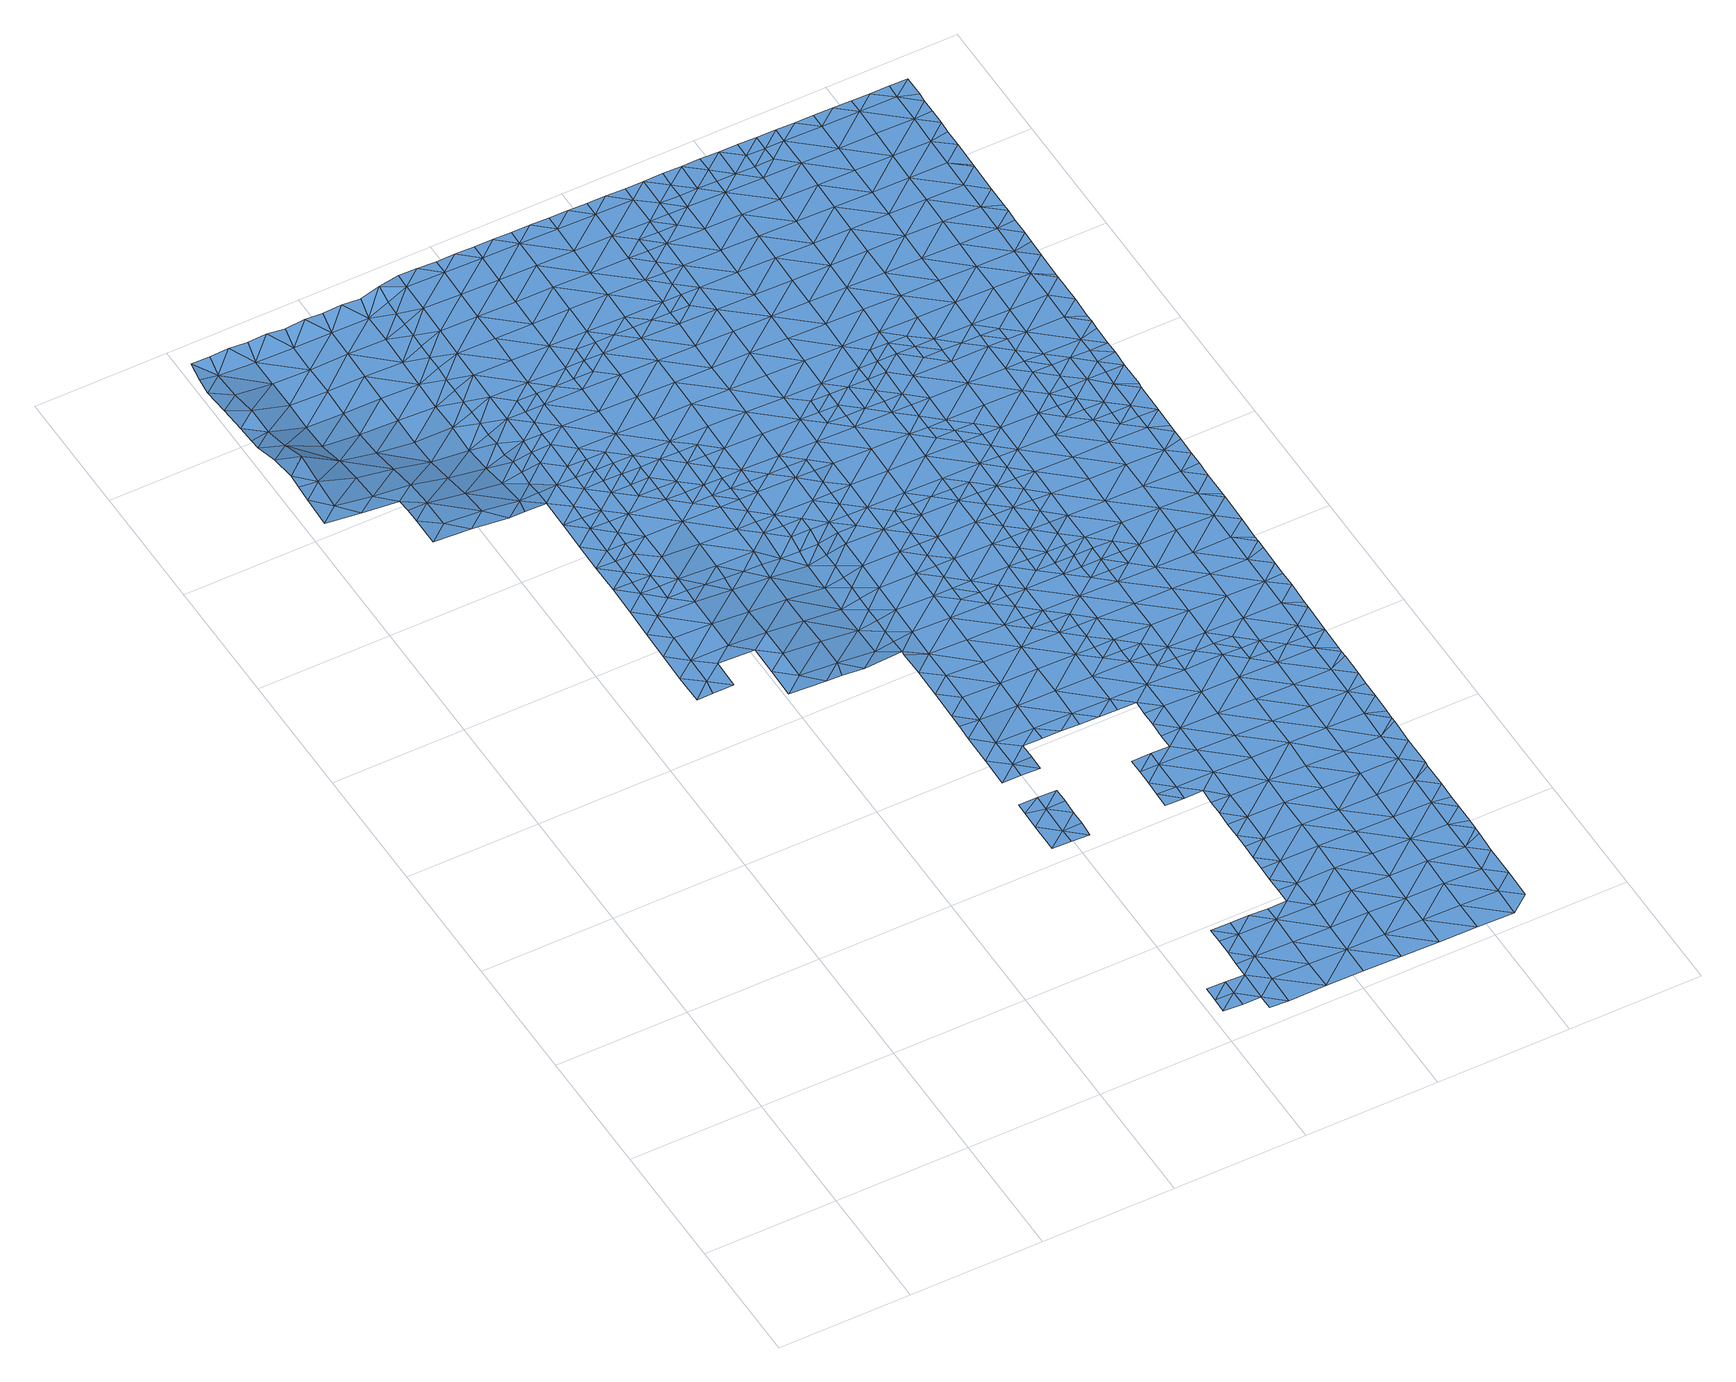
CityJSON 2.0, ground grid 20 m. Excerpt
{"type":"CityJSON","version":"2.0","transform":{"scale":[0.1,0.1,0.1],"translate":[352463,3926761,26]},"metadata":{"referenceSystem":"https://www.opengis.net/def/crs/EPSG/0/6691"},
"CityObjects":{
"waterbody1":{"type":"WaterBody","attributes":{"name":"8","class":"1140","function":"1","WaterBodyRiverFloodingRiskAttribute.description":"4","WaterBodyRiverFloodingRiskAttribute.rankOrg":"1","WaterBodyRiverFloodingRiskAttribute.adminType":"2","WaterBodyRiverFloodingRiskAttribute.scale":"L1"},"geometry":[{"type":"MultiSurface","lod":"1","boundaries":[[[0,1,2]],[[1,3,2]],[[3,1,4]],[[5,4,1]],[[6,7,3]],[[7,8,3]],[[9,3,8]],[[9,8,10]],[[10,8,11]],[[12,10,11]],[[9,10,13]],[[6,3,4]],[[2,3,9]],[[14,2,9]],[[2,14,0]],[[5,1,15]],[[16,17,18]],[[19,20,21]],[[22,23,24]],[[22,24,25]],[[26,25,24]],[[27,25,26]],[[28,27,26]],[[28,26,29]],[[30,29,31]],[[32,30,31]],[[32,31,8]],[[33,32,8]],[[34,35,36]],[[37,36,35]],[[37,35,38]],[[38,35,39]],[[39,35,40]],[[39,41,42]],[[43,42,41]],[[40,0,44]],[[41,45,43]],[[45,46,47]],[[44,0,14]],[[9,13,14]],[[12,13,10]],[[48,12,11]],[[24,48,11]],[[24,11,31]],[[49,48,23]],[[50,51,52]],[[49,53,54]],[[55,56,57]],[[53,58,54]],[[53,49,23]],[[23,48,24]],[[26,24,31]],[[26,31,29]],[[39,40,41]],[[33,8,7]],[[37,59,36]],[[60,36,59]],[[36,60,34]],[[60,61,34]],[[16,15,17]],[[1,17,15]],[[0,17,1]],[[62,17,0]],[[62,19,17]],[[62,20,19]],[[62,35,20]],[[40,35,62]],[[35,34,20]],[[63,21,64]],[[31,11,8]],[[63,65,21]],[[43,66,42]],[[47,43,45]],[[46,67,47]],[[46,51,67]],[[68,51,50]],[[50,69,68]],[[69,50,70]],[[25,27,71]],[[72,18,19]],[[73,51,68]],[[73,67,51]],[[74,67,73]],[[74,47,67]],[[75,47,74]],[[76,47,75]],[[47,76,43]],[[76,66,43]],[[72,19,65]],[[65,19,21]],[[17,19,18]],[[40,62,0]],[[71,77,25]],[[78,52,51]],[[53,56,58]],[[55,58,56]],[[55,79,58]],[[58,79,54]],[[70,54,79]],[[70,50,54]],[[54,50,49]],[[52,49,50]],[[52,48,49]],[[52,12,48]],[[78,12,52]],[[78,13,12]],[[78,46,13]],[[51,46,78]],[[46,14,13]],[[46,44,14]],[[45,44,46]],[[41,44,45]],[[41,40,44]],[[80,34,61]],[[80,20,34]],[[20,80,21]],[[64,21,80]],[[81,82,80]],[[81,80,83]],[[57,56,84]],[[85,86,56]],[[87,86,85]],[[88,89,85]],[[25,90,22]],[[61,83,80]],[[91,84,56]],[[86,91,56]],[[22,88,23]],[[89,87,85]],[[82,64,80]],[[92,89,88]],[[93,92,88]],[[94,90,25]],[[77,94,25]],[[22,93,88]],[[95,93,22]],[[90,95,22]],[[85,23,88]],[[85,53,23]],[[85,56,53]]]}]},
"waterbody2":{"type":"WaterBody","attributes":{"name":"8","class":"1140","function":"1","WaterBodyRiverFloodingRiskAttribute.description":"4","WaterBodyRiverFloodingRiskAttribute.rankOrg":"2","WaterBodyRiverFloodingRiskAttribute.adminType":"2","WaterBodyRiverFloodingRiskAttribute.scale":"L1"},"geometry":[{"type":"MultiSurface","lod":"1","boundaries":[[[96,97,98]],[[99,100,101]],[[102,101,100]],[[96,98,103]],[[104,102,105]],[[106,97,96]],[[105,102,100]],[[103,107,96]],[[99,108,100]],[[96,109,106]],[[100,110,105]],[[109,96,107]],[[111,112,113]],[[114,115,81]],[[100,108,110]],[[116,113,112]],[[107,116,112]],[[108,117,118]],[[114,119,115]],[[115,120,81]],[[120,64,82]],[[121,107,112]],[[109,107,121]],[[82,81,120]],[[110,108,122]],[[111,123,112]],[[108,118,122]],[[119,124,115]],[[120,125,64]],[[126,127,128]],[[126,109,121]],[[128,109,126]],[[129,65,63]],[[130,131,132]],[[131,110,122]],[[63,64,125]],[[130,110,131]],[[124,133,115]],[[123,134,112]],[[120,115,133]],[[135,124,136]],[[129,63,125]],[[137,138,139]],[[136,127,135]],[[140,125,120]],[[139,132,137]],[[127,126,135]],[[134,141,112]],[[142,140,120]],[[132,131,137]],[[122,118,143]],[[142,120,133]],[[135,144,124]],[[122,145,131]],[[121,112,141]],[[121,146,126]],[[143,145,122]],[[147,129,125]],[[148,138,137]],[[133,124,144]],[[123,149,134]],[[146,135,126]],[[147,125,140]],[[150,151,152]],[[151,153,152]],[[154,133,144]],[[145,155,131]],[[156,148,137]],[[149,157,134]],[[158,150,152]],[[121,141,146]],[[144,135,159]],[[160,150,158]],[[153,161,152]],[[140,162,147]],[[146,163,135]],[[164,156,137]],[[137,131,164]],[[160,165,166]],[[167,141,134]],[[168,169,144]],[[162,140,170]],[[168,144,159]],[[164,131,155]],[[165,160,158]],[[154,144,169]],[[171,172,152]],[[159,135,163]],[[152,172,158]],[[173,166,165]],[[171,152,161]],[[174,175,176]],[[176,147,174]],[[177,146,141]],[[173,178,179]],[[147,162,174]],[[134,157,167]],[[180,181,143]],[[170,182,162]],[[183,167,157]],[[145,181,155]],[[174,184,175]],[[167,177,141]],[[173,165,178]],[[185,159,163]],[[145,143,181]],[[186,163,146]],[[172,187,158]],[[188,156,164]],[[189,165,158]],[[190,175,184]],[[182,191,162]],[[192,190,193]],[[194,186,146]],[[195,179,196]],[[155,197,164]],[[198,182,199]],[[179,178,196]],[[193,190,184]],[[181,197,155]],[[163,200,185]],[[199,169,198]],[[164,201,188]],[[202,200,163]],[[183,203,167]],[[198,169,204]],[[195,205,206]],[[202,163,186]],[[165,207,178]],[[174,162,191]],[[206,205,208]],[[198,191,182]],[[187,172,209]],[[174,210,184]],[[146,177,194]],[[195,196,205]],[[191,210,174]],[[203,211,167]],[[197,212,164]],[[213,193,184]],[[158,187,189]],[[204,214,198]],[[177,167,211]],[[164,212,201]],[[215,216,217]],[[180,218,181]],[[215,208,216]],[[219,186,194]],[[209,220,187]],[[211,221,177]],[[222,194,177]],[[208,205,216]],[[207,165,189]],[[196,178,207]],[[210,223,184]],[[221,222,177]],[[196,224,205]],[[225,191,198]],[[226,227,228]],[[184,223,213]],[[229,230,203]],[[231,219,194]],[[228,217,226]],[[217,216,226]],[[211,203,230]],[[220,232,187]],[[233,234,235]],[[187,232,189]],[[233,201,234]],[[224,196,207]],[[201,212,234]],[[194,222,231]],[[198,214,225]],[[236,181,218]],[[237,210,191]],[[238,227,226]],[[239,211,230]],[[240,227,238]],[[234,241,235]],[[242,219,231]],[[225,243,191]],[[197,181,244]],[[197,245,212]],[[246,240,238]],[[247,213,223]],[[248,249,250]],[[251,235,241]],[[252,232,220]],[[253,205,224]],[[225,214,254]],[[229,255,230]],[[189,256,207]],[[257,251,241]],[[216,205,258]],[[216,259,226]],[[260,248,261]],[[181,236,244]],[[262,223,210]],[[263,246,238]],[[264,246,263]],[[248,250,261]],[[241,265,257]],[[212,266,234]],[[267,247,223]],[[268,264,263]],[[255,229,269]],[[255,270,230]],[[271,257,265]],[[272,273,274]],[[205,253,258]],[[239,230,270]],[[274,260,275]],[[189,232,276]],[[254,277,225]],[[237,191,243]],[[245,197,244]],[[278,271,265]],[[245,266,212]],[[226,279,238]],[[260,261,275]],[[250,280,261]],[[281,282,283]],[[284,268,263]],[[285,268,284]],[[252,286,232]],[[283,242,281]],[[287,253,224]],[[234,288,241]],[[272,274,275]],[[189,276,256]],[[281,242,289]],[[290,278,291]],[[216,258,259]],[[269,285,292]],[[236,218,293]],[[224,207,287]],[[262,210,237]],[[278,265,291]],[[294,290,291]],[[277,295,225]],[[292,285,284]],[[281,296,282]],[[238,297,263]],[[267,223,262]],[[225,298,243]],[[287,207,256]],[[299,282,296]],[[300,258,253]],[[241,301,265]],[[277,299,296]],[[302,272,275]],[[303,294,291]],[[304,294,303]],[[289,305,281]],[[226,259,279]],[[295,298,225]],[[287,300,253]],[[280,304,303]],[[288,301,241]],[[296,295,277]],[[275,261,306]],[[234,266,288]],[[261,280,306]],[[276,232,307]],[[236,293,308]],[[258,309,259]],[[244,236,310]],[[232,286,307]],[[297,238,279]],[[265,311,291]],[[312,267,262]],[[297,313,263]],[[314,267,312]],[[314,315,316]],[[306,317,275]],[[292,284,318]],[[298,319,243]],[[245,244,310]],[[300,320,258]],[[280,303,306]],[[321,296,281]],[[284,263,313]],[[236,308,310]],[[309,322,259]],[[307,286,323]],[[275,317,302]],[[245,324,266]],[[325,281,305]],[[326,327,276]],[[315,314,312]],[[322,328,259]],[[237,243,319]],[[259,328,279]],[[258,320,309]],[[325,321,281]],[[276,307,326]],[[329,308,293]],[[256,276,327]],[[330,288,266]],[[318,284,313]],[[331,300,287]],[[332,306,303]],[[333,325,305]],[[324,245,310]],[[323,334,307]],[[265,301,311]],[[296,335,295]],[[287,256,327]],[[336,337,279]],[[262,237,338]],[[339,340,341]],[[303,291,332]],[[279,328,336]],[[342,331,287]],[[321,335,296]],[[297,279,337]],[[341,302,339]],[[312,262,338]],[[343,309,320]],[[331,344,300]],[[302,317,339]],[[332,291,311]],[[295,335,298]],[[315,312,345]],[[346,347,348]],[[237,319,338]],[[349,313,297]],[[347,318,313]],[[346,318,347]],[[344,350,300]],[[306,351,317]],[[266,324,330]],[[352,349,297]],[[338,353,312]],[[330,354,288]],[[307,355,326]],[[352,297,337]],[[342,287,327]],[[320,300,350]],[[333,356,325]],[[355,307,334]],[[357,340,358]],[[312,353,345]],[[301,288,354]],[[340,339,358]],[[334,357,358]],[[298,359,319]],[[360,339,317]],[[361,362,363]],[[326,364,327]],[[301,365,311]],[[361,348,362]],[[308,329,366]],[[367,368,320]],[[335,359,298]],[[351,306,332]],[[310,308,369]],[[310,370,324]],[[367,320,350]],[[371,372,313]],[[313,372,347]],[[354,365,301]],[[348,347,362]],[[343,320,368]],[[313,349,371]],[[355,373,326]],[[355,334,358]],[[374,331,342]],[[362,375,363]],[[364,376,327]],[[377,321,325]],[[308,366,369]],[[376,378,327]],[[326,373,364]],[[379,363,375]],[[359,380,319]],[[360,317,351]],[[381,358,339]],[[382,345,353]],[[356,379,375]],[[342,327,378]],[[360,383,339]],[[372,384,347]],[[385,366,329]],[[325,356,386]],[[370,310,369]],[[338,319,380]],[[387,353,338]],[[342,388,374]],[[321,377,335]],[[332,311,389]],[[347,390,362]],[[383,381,339]],[[330,391,354]],[[392,388,342]],[[389,311,365]],[[330,324,391]],[[393,382,353]],[[342,378,392]],[[356,375,386]],[[394,364,373]],[[325,386,377]],[[335,395,359]],[[396,360,351]],[[324,370,391]],[[362,397,375]],[[355,358,381]],[[354,398,365]],[[377,395,335]],[[385,399,366]],[[338,380,387]],[[384,372,400]],[[373,355,401]],[[332,389,402]],[[351,332,396]],[[390,347,384]],[[390,397,362]],[[369,366,399]],[[403,370,369]],[[375,397,386]],[[396,332,402]],[[404,405,373]],[[406,353,387]],[[393,353,406]],[[395,407,359]],[[359,408,380]],[[373,401,404]],[[360,409,383]],[[394,373,405]],[[354,391,398]],[[410,355,381]],[[400,411,384]],[[401,355,410]],[[396,409,360]],[[407,408,359]],[[412,391,370]],[[377,386,413]],[[414,415,365]],[[403,369,399]],[[389,415,402]],[[403,412,370]],[[413,416,377]],[[417,381,383]],[[418,393,406]],[[365,398,414]],[[389,365,415]],[[416,419,377]],[[409,420,383]],[[385,421,399]],[[422,401,410]],[[408,423,380]],[[424,390,384]],[[395,377,419]],[[425,396,402]],[[413,386,426]],[[427,384,411]],[[386,397,426]],[[387,380,423]],[[387,428,406]],[[391,429,398]],[[430,418,406]],[[431,410,381]],[[415,425,402]],[[421,432,399]],[[433,427,411]],[[434,435,436]],[[403,399,432]],[[434,437,435]],[[390,438,397]],[[417,383,420]],[[439,413,426]],[[395,440,407]],[[422,410,441]],[[391,412,442]],[[437,443,435]],[[432,444,403]],[[424,384,427]],[[424,438,390]],[[435,445,436]],[[403,444,412]],[[428,387,423]],[[395,419,446]],[[429,391,442]],[[397,438,426]],[[407,440,408]],[[409,396,447]],[[448,436,445]],[[449,420,409]],[[450,446,419]],[[431,381,417]],[[451,439,426]],[[430,406,428]],[[447,396,425]],[[452,448,445]],[[453,435,443]],[[414,398,454]],[[414,455,415]],[[444,456,412]],[[433,457,427]],[[441,410,431]],[[445,458,452]],[[412,459,442]],[[440,395,446]],[[458,460,461]],[[454,398,429]],[[454,455,414]],[[455,425,415]],[[461,452,458]],[[462,417,420]],[[438,463,426]],[[453,443,464]],[[453,465,435]],[[466,467,468]],[[435,465,445]],[[449,409,447]],[[408,469,423]],[[412,456,459]],[[466,430,428]],[[468,430,466]],[[449,462,420]],[[470,471,442]],[[472,441,431]],[[450,473,446]],[[458,474,460]],[[475,431,417]],[[470,442,459]],[[427,476,424]],[[474,457,477]],[[478,447,425]],[[479,408,440]],[[451,426,463]],[[423,469,428]],[[429,442,471]],[[477,460,474]],[[480,481,445]],[[424,482,438]],[[471,483,429]],[[484,475,417]],[[445,465,480]],[[485,472,431]],[[486,467,487]],[[462,484,417]],[[427,457,476]],[[458,445,481]],[[483,488,429]],[[429,488,454]],[[467,466,487]],[[489,486,487]],[[490,440,446]],[[408,479,469]],[[428,491,466]],[[492,451,463]],[[485,431,475]],[[478,425,455]],[[493,463,438]],[[494,449,447]],[[495,496,458]],[[457,474,476]],[[497,493,438]],[[498,489,487]],[[424,499,482]],[[458,481,495]],[[500,489,498]],[[438,482,497]],[[474,458,496]],[[472,485,501]],[[446,473,502]],[[503,500,498]],[[504,487,466]],[[505,454,488]],[[440,490,479]],[[424,476,499]],[[494,462,449]],[[506,502,473]],[[491,428,469]],[[455,454,507]],[[508,447,478]],[[493,509,463]],[[510,511,474]],[[512,503,498]],[[454,505,507]],[[509,513,463]],[[514,478,455]],[[474,496,510]],[[515,475,484]],[[490,446,502]],[[476,474,511]],[[492,463,513]],[[494,447,508]],[[479,516,469]],[[517,482,499]],[[518,484,462]],[[511,519,476]],[[520,499,476]],[[455,507,514]],[[466,491,504]],[[519,520,476]],[[521,508,478]],[[522,515,484]],[[514,523,478]],[[506,524,502]],[[498,487,525]],[[526,517,499]],[[516,479,490]],[[512,498,527]],[[525,487,504]],[[516,528,469]],[[469,529,491]],[[530,522,484]],[[521,478,523]],[[526,499,520]],[[462,494,518]],[[524,531,502]],[[502,531,490]],[[532,494,508]],[[506,533,524]],[[528,529,469]],[[534,508,521]],[[498,535,527]],[[536,517,526]],[[535,498,525]],[[532,508,534]],[[491,537,504]],[[484,518,530]],[[538,518,494]],[[531,539,490]],[[540,494,532]],[[490,541,516]],[[542,543,544]],[[538,494,540]],[[544,527,542]],[[545,522,530]],[[527,535,542]],[[537,491,529]],[[546,518,538]],[[516,547,528]],[[530,518,548]],[[525,504,549]],[[550,543,542]],[[548,518,546]],[[551,545,530]],[[531,552,539]],[[541,490,539]],[[553,530,548]],[[554,529,528]],[[504,537,549]],[[555,542,535]],[[535,525,556]],[[530,553,551]],[[552,557,539]],[[547,516,541]],[[547,554,528]],[[556,525,549]],[[529,554,537]],[[550,542,558]],[[555,558,542]],[[559,549,537]],[[560,561,562]],[[535,556,555]],[[554,559,537]],[[557,560,563]],[[560,562,563]],[[539,557,564]],[[549,565,556]],[[541,539,566]],[[559,565,549]],[[567,558,555]],[[557,563,564]],[[562,568,563]],[[566,539,564]],[[547,541,566]],[[566,569,547]],[[570,567,555]],[[555,556,571]],[[572,564,563]],[[571,556,565]],[[554,547,573]],[[574,570,555]],[[575,572,563]],[[572,566,564]],[[563,568,575]],[[576,575,568]],[[547,569,573]],[[559,554,577]],[[559,578,565]],[[555,571,574]],[[577,554,573]],[[577,578,559]],[[579,580,581]],[[582,570,574]],[[576,583,575]],[[569,566,584]],[[584,566,572]],[[585,586,580]],[[587,573,569]],[[588,574,571]],[[571,565,589]],[[590,582,574]],[[580,579,585]],[[591,587,569]],[[589,565,578]],[[589,588,571]],[[592,593,583]],[[594,575,583]],[[592,586,593]],[[569,584,591]],[[586,585,593]],[[579,595,585]],[[577,573,587]],[[596,584,572]],[[572,575,597]],[[594,583,593]],[[590,574,588]],[[595,598,585]],[[578,577,599]],[[585,598,593]],[[600,589,578]],[[575,594,597]],[[599,577,587]],[[601,590,588]],[[602,590,601]],[[602,603,604]],[[596,572,597]],[[591,584,596]],[[605,588,589]],[[606,598,595]],[[607,587,591]],[[593,608,594]],[[596,609,591]],[[603,602,601]],[[578,599,600]],[[600,605,589]],[[610,593,598]],[[611,601,588]],[[612,599,587]],[[594,613,597]],[[614,603,601]],[[606,615,598]],[[608,613,594]],[[613,596,597]],[[593,610,608]],[[591,609,607]],[[616,600,599]],[[611,588,605]],[[617,598,615]],[[612,587,607]],[[610,598,618]],[[601,619,614]],[[596,620,609]],[[598,617,618]],[[621,605,600]],[[618,622,610]],[[623,608,610]],[[601,611,619]],[[616,599,612]],[[609,624,607]],[[610,622,623]],[[605,621,611]],[[596,613,620]],[[620,624,609]],[[625,613,608]],[[623,625,608]],[[626,614,619]],[[600,616,621]],[[627,628,613]],[[629,626,619]],[[627,613,625]],[[613,628,620]],[[612,607,630]],[[631,632,611]],[[630,607,624]],[[612,633,616]],[[632,629,619]],[[634,624,620]],[[611,621,631]],[[619,611,632]],[[635,634,620]],[[635,620,628]],[[612,630,633]],[[633,636,616]],[[616,637,621]],[[624,638,630]],[[639,638,624]],[[639,624,634]],[[638,640,630]],[[621,641,631]],[[642,629,632]],[[630,643,633]],[[637,641,621]],[[616,636,637]],[[630,640,643]],[[644,642,632]],[[632,631,641]],[[645,633,643]],[[636,633,645]],[[646,637,636]],[[647,636,645]],[[648,632,641]],[[636,647,646]],[[644,632,648]],[[637,649,641]],[[650,637,646]],[[649,637,650]],[[651,644,648]],[[652,648,641]],[[653,652,641]],[[653,641,649]],[[654,651,648]],[[652,655,648]],[[654,648,655]]]}]},
"waterbody3":{"type":"WaterBody","attributes":{"name":"8","class":"1140","function":"1","WaterBodyRiverFloodingRiskAttribute.description":"4","WaterBodyRiverFloodingRiskAttribute.rankOrg":"1","WaterBodyRiverFloodingRiskAttribute.adminType":"2","WaterBodyRiverFloodingRiskAttribute.scale":"L1"},"geometry":[{"type":"MultiSurface","lod":"1","boundaries":[[[119,114,656]],[[128,106,109]],[[106,128,657]],[[657,97,106]],[[658,97,657]],[[124,119,656]],[[656,136,124]],[[136,656,127]],[[127,656,657]],[[657,656,658]],[[114,658,656]],[[657,128,127]]]}]},
"waterbody4":{"type":"WaterBody","attributes":{"name":"8","class":"1140","function":"1","WaterBodyRiverFloodingRiskAttribute.description":"4","WaterBodyRiverFloodingRiskAttribute.rankOrg":"1","WaterBodyRiverFloodingRiskAttribute.adminType":"2","WaterBodyRiverFloodingRiskAttribute.scale":"L1"},"geometry":[{"type":"MultiSurface","lod":"1","boundaries":[[[659,660,661]],[[98,662,663]],[[664,665,666]],[[667,666,668]],[[669,670,268]],[[668,203,183]],[[229,669,269]],[[268,670,264]],[[246,665,240]],[[240,665,227]],[[227,665,671]],[[664,671,665]],[[672,673,674]],[[673,675,674]],[[675,676,674]],[[676,675,677]],[[676,677,667]],[[667,677,678]],[[659,678,677]],[[659,661,678]],[[662,679,663]],[[672,679,662]],[[113,663,679]],[[680,113,679]],[[679,676,680]],[[111,113,680]],[[149,681,157]],[[681,680,676]],[[674,676,679]],[[672,674,679]],[[669,203,668]],[[285,669,268]],[[285,269,669]],[[682,683,684]],[[229,203,669]],[[684,661,660]],[[678,661,664]],[[664,661,683]],[[678,664,666]],[[677,685,659]],[[678,666,667]],[[676,667,681]],[[667,668,681]],[[668,157,681]],[[183,157,668]],[[149,123,681]],[[680,681,123]],[[680,123,111]],[[113,116,663]],[[116,107,663]],[[103,663,107]],[[103,98,663]],[[228,227,671]],[[671,217,228]],[[686,217,671]],[[664,683,671]],[[683,661,684]],[[682,687,688]],[[669,668,670]],[[666,670,668]],[[670,666,665]],[[246,670,665]],[[264,670,246]],[[686,215,217]],[[215,686,208]],[[689,208,686]],[[682,688,689]],[[686,682,689]],[[682,686,671]],[[683,682,671]],[[675,685,677]],[[673,690,675]],[[691,692,693]],[[682,684,687]],[[692,690,693]],[[692,675,690]],[[675,692,685]],[[685,692,694]],[[694,692,691]],[[684,660,695]],[[687,684,695]]]}]},
"waterbody5":{"type":"WaterBody","attributes":{"name":"8","class":"1140","function":"1","WaterBodyRiverFloodingRiskAttribute.description":"4","WaterBodyRiverFloodingRiskAttribute.rankOrg":"2","WaterBodyRiverFloodingRiskAttribute.adminType":"2","WaterBodyRiverFloodingRiskAttribute.scale":"L1"},"geometry":[{"type":"MultiSurface","lod":"1","boundaries":[[[696,697,698]],[[698,697,699]],[[700,701,697]],[[702,701,700]],[[702,703,701]],[[704,701,703]],[[704,705,701]],[[706,700,697]],[[706,697,707]],[[705,699,701]],[[696,707,697]],[[705,704,708]],[[699,697,701]]]}]},
"waterbody6":{"type":"WaterBody","attributes":{"name":"8","class":"1140","function":"1","WaterBodyRiverFloodingRiskAttribute.description":"4","WaterBodyRiverFloodingRiskAttribute.rankOrg":"3","WaterBodyRiverFloodingRiskAttribute.adminType":"2","WaterBodyRiverFloodingRiskAttribute.scale":"L1"},"geometry":[{"type":"MultiSurface","lod":"1","boundaries":[[[709,133,154]],[[709,154,199]],[[170,142,709]],[[182,170,709]],[[140,142,170]],[[199,182,709]],[[142,133,709]],[[199,154,169]]]}]},
"waterbody7":{"type":"WaterBody","attributes":{"name":"8","class":"1140","function":"1","WaterBodyRiverFloodingRiskAttribute.description":"4","WaterBodyRiverFloodingRiskAttribute.rankOrg":"3","WaterBodyRiverFloodingRiskAttribute.adminType":"2","WaterBodyRiverFloodingRiskAttribute.scale":"L1"},"geometry":[{"type":"MultiSurface","lod":"1","boundaries":[[[710,200,711]],[[711,186,219]],[[202,186,711]],[[202,711,200]],[[712,159,185]],[[214,200,710]],[[168,159,712]],[[282,710,711]],[[282,299,710]],[[254,214,710]],[[254,710,277]],[[299,277,710]],[[283,282,711]],[[168,204,169]],[[711,219,283]],[[283,219,242]],[[185,200,712]],[[214,712,200]],[[204,712,214]],[[204,168,712]]]}]},
"waterbody8":{"type":"WaterBody","attributes":{"name":"8","class":"1140","function":"1","WaterBodyRiverFloodingRiskAttribute.description":"4","WaterBodyRiverFloodingRiskAttribute.rankOrg":"3","WaterBodyRiverFloodingRiskAttribute.adminType":"2","WaterBodyRiverFloodingRiskAttribute.scale":"L1"},"geometry":[{"type":"MultiSurface","lod":"1","boundaries":[[[713,270,714]],[[713,714,715]],[[713,715,716]],[[715,305,716]],[[305,289,716]],[[289,242,716]],[[239,270,713]],[[270,255,717]],[[333,715,356]],[[379,356,715]],[[333,305,715]],[[363,379,715]],[[717,318,346]],[[361,363,714]],[[714,348,361]],[[346,348,717]],[[292,717,269]],[[231,222,716]],[[231,716,242]],[[222,713,716]],[[714,363,715]],[[292,318,717]],[[717,348,714]],[[270,717,714]],[[713,222,221]],[[221,211,713]],[[239,713,211]],[[255,269,717]]]}]},
"waterbody9":{"type":"WaterBody","attributes":{"name":"8","class":"1140","function":"1","WaterBodyRiverFloodingRiskAttribute.description":"4","WaterBodyRiverFloodingRiskAttribute.rankOrg":"3","WaterBodyRiverFloodingRiskAttribute.adminType":"2","WaterBodyRiverFloodingRiskAttribute.scale":"L1"},"geometry":[{"type":"MultiSurface","lod":"1","boundaries":[[[500,503,718]],[[382,393,719]],[[176,175,720]],[[176,129,147]],[[129,176,720]],[[720,65,129]],[[72,65,720]],[[18,72,720]],[[16,18,721]],[[314,247,267]],[[247,314,722]],[[314,316,722]],[[723,316,315]],[[316,723,724]],[[724,723,725]],[[725,723,726]],[[726,723,719]],[[727,726,719]],[[726,728,729]],[[727,728,726]],[[467,728,727]],[[728,467,486]],[[718,728,489]],[[512,527,730]],[[730,503,512]],[[731,732,32]],[[718,503,733]],[[733,729,718]],[[734,729,733]],[[735,729,734]],[[735,736,729]],[[735,737,736]],[[737,735,738]],[[738,739,737]],[[739,740,737]],[[739,741,740]],[[731,741,739]],[[731,742,741]],[[743,742,731]],[[744,742,743]],[[742,744,724]],[[724,744,722]],[[722,744,213]],[[193,213,744]],[[175,190,721]],[[190,192,721]],[[745,721,192]],[[745,15,721]],[[5,15,745]],[[731,32,33]],[[486,489,728]],[[30,32,732]],[[28,29,746]],[[746,29,732]],[[746,27,28]],[[29,30,732]],[[468,467,727]],[[418,468,727]],[[468,418,430]],[[604,747,748]],[[582,748,570]],[[567,749,558]],[[748,750,570]],[[751,752,749]],[[747,750,748]],[[753,754,755]],[[721,18,720]],[[558,749,752]],[[550,755,543]],[[730,527,544]],[[754,543,755]],[[756,543,754]],[[503,730,733]],[[757,734,733]],[[758,759,756]],[[756,754,758]],[[760,757,761]],[[762,763,760]],[[764,763,762]],[[765,766,767]],[[764,768,763]],[[738,735,763]],[[769,739,738]],[[770,767,766]],[[732,769,746]],[[27,746,771]],[[772,773,770]],[[771,71,27]],[[756,733,730]],[[500,718,489]],[[729,728,718]],[[734,757,760]],[[763,734,760]],[[735,734,763]],[[726,729,736]],[[740,736,737]],[[741,724,740]],[[769,732,739]],[[602,604,748]],[[582,602,748]],[[602,582,590]],[[567,570,749]],[[750,749,570]],[[750,751,749]],[[755,752,753]],[[755,558,752]],[[550,558,755]],[[544,543,730]],[[756,730,543]],[[733,756,757]],[[759,757,756]],[[774,757,759]],[[774,761,757]],[[760,761,775]],[[775,762,760]],[[767,768,765]],[[767,763,768]],[[767,738,763]],[[767,769,738]],[[770,769,767]],[[770,746,769]],[[746,770,771]],[[773,771,770]],[[773,776,771]],[[766,772,770]],[[776,77,771]],[[77,71,771]],[[739,732,731]],[[742,724,741]],[[731,7,743]],[[743,745,744]],[[722,316,724]],[[213,247,722]],[[193,744,192]],[[175,721,720]],[[745,192,744]],[[15,16,721]],[[4,5,745]],[[743,4,745]],[[6,4,743]],[[743,7,6]],[[33,7,731]],[[727,393,418]],[[727,719,393]],[[723,345,719]],[[736,725,726]],[[740,725,736]],[[725,740,724]],[[315,345,723]],[[345,382,719]]]}]},
"waterbody10":{"type":"WaterBody","attributes":{"name":"8","class":"1140","function":"1","WaterBodyRiverFloodingRiskAttribute.description":"4","WaterBodyRiverFloodingRiskAttribute.rankOrg":"2","WaterBodyRiverFloodingRiskAttribute.adminType":"2","WaterBodyRiverFloodingRiskAttribute.scale":"L1"},"geometry":[{"type":"MultiSurface","lod":"1","boundaries":[[[777,778,779]],[[777,780,781]],[[782,780,777]],[[777,783,782]],[[784,783,777]],[[777,779,784]],[[781,778,777]],[[778,781,464]]]}]},
"waterbody11":{"type":"WaterBody","attributes":{"name":"8","class":"1140","function":"1","WaterBodyRiverFloodingRiskAttribute.description":"4","WaterBodyRiverFloodingRiskAttribute.rankOrg":"3","WaterBodyRiverFloodingRiskAttribute.adminType":"2","WaterBodyRiverFloodingRiskAttribute.scale":"L1"},"geometry":[{"type":"MultiSurface","lod":"1","boundaries":[[[376,364,785]],[[394,785,364]],[[394,405,785]],[[405,404,786]],[[404,401,786]],[[786,401,422]],[[422,441,786]],[[515,522,787]],[[788,787,522]],[[789,787,788]],[[501,787,789]],[[501,485,787]],[[790,501,789]],[[472,501,790]],[[789,791,790]],[[792,791,789]],[[791,792,793]],[[793,792,794]],[[795,796,794]],[[797,798,799]],[[797,800,798]],[[800,797,801]],[[801,797,802]],[[803,802,797]],[[803,804,802]],[[804,803,805]],[[806,807,808]],[[809,808,807]],[[810,808,809]],[[811,810,809]],[[804,810,811]],[[812,804,811]],[[812,811,813]],[[811,814,813]],[[336,328,815]],[[309,343,322]],[[439,451,816]],[[473,816,451]],[[450,816,473]],[[450,416,816]],[[419,416,450]],[[552,560,557]],[[560,552,817]],[[524,552,531]],[[322,343,818]],[[343,368,818]],[[818,368,819]],[[819,437,434]],[[443,437,820]],[[779,820,821]],[[388,821,822]],[[374,822,331]],[[823,821,388]],[[823,824,821]],[[824,825,821]],[[826,793,800]],[[793,826,827]],[[784,825,783]],[[782,828,780]],[[781,829,464]],[[830,829,831]],[[465,829,830]],[[818,819,832]],[[819,436,832]],[[433,411,833]],[[434,436,819]],[[825,779,821]],[[784,779,825]],[[778,820,779]],[[778,464,820]],[[464,443,820]],[[453,829,465]],[[453,464,829]],[[480,465,830]],[[481,480,830]],[[481,830,834]],[[812,834,830]],[[831,812,830]],[[812,831,802]],[[828,802,831]],[[828,831,780]],[[780,831,829]],[[781,780,829]],[[782,783,828]],[[826,801,828]],[[416,413,816]],[[835,473,451]],[[439,816,413]],[[783,826,828]],[[825,826,783]],[[826,825,827]],[[824,827,825]],[[836,791,827]],[[824,836,827]],[[786,790,836]],[[837,786,836]],[[837,836,824]],[[823,837,824]],[[823,785,837]],[[378,785,823]],[[392,378,823]],[[392,823,388]],[[374,388,822]],[[344,331,822]],[[350,344,822]],[[838,350,822]],[[821,838,822]],[[820,838,821]],[[437,838,820]],[[819,838,437]],[[368,838,819]],[[368,367,838]],[[606,595,839]],[[839,595,840]],[[840,595,841]],[[842,840,841]],[[843,844,845]],[[845,846,809]],[[576,568,847]],[[562,848,568]],[[561,560,817]],[[552,524,817]],[[506,473,835]],[[835,451,492]],[[513,849,533]],[[850,848,849]],[[509,493,851]],[[580,586,852]],[[400,372,853]],[[372,371,853]],[[352,337,854]],[[322,818,328]],[[367,350,838]],[[809,846,814]],[[510,496,855]],[[855,814,856]],[[813,834,812]],[[809,814,811]],[[809,807,845]],[[857,806,808]],[[807,858,845]],[[858,843,845]],[[859,857,808]],[[804,805,810]],[[802,804,812]],[[828,801,802]],[[826,800,801]],[[794,798,800]],[[860,799,798]],[[796,860,798]],[[794,796,798]],[[545,551,788]],[[793,794,800]],[[827,791,793]],[[792,789,861]],[[836,790,791]],[[861,789,788]],[[545,788,522]],[[515,787,475]],[[485,475,787]],[[790,441,472]],[[786,441,790]],[[405,786,837]],[[785,405,837]],[[378,376,785]],[[841,581,862]],[[579,581,841]],[[581,580,852]],[[581,852,863]],[[850,863,852]],[[847,568,848]],[[848,850,847]],[[852,847,850]],[[586,847,852]],[[847,586,592]],[[592,576,847]],[[583,576,592]],[[562,561,848]],[[561,849,848]],[[817,849,561]],[[533,849,817]],[[864,854,815]],[[524,533,817]],[[835,533,506]],[[835,513,533]],[[492,513,835]],[[513,509,851]],[[513,851,849]],[[849,851,850]],[[851,865,850]],[[865,851,493]],[[865,493,497]],[[482,517,497]],[[833,411,853]],[[457,433,833]],[[371,349,853]],[[349,854,853]],[[854,349,352]],[[337,336,815]],[[328,818,815]],[[846,856,814]],[[846,866,856]],[[867,866,846]],[[845,867,846]],[[844,867,845]],[[868,862,866]],[[863,866,862]],[[869,866,863]],[[870,869,863]],[[536,869,870]],[[865,536,870]],[[517,536,865]],[[526,520,869]],[[869,520,856]],[[856,520,519]],[[511,510,855]],[[855,856,511]],[[519,511,856]],[[460,477,833]],[[460,833,864]],[[864,833,854]],[[864,815,832]],[[864,832,452]],[[448,452,832]],[[496,495,834]],[[496,834,855]],[[813,855,834]],[[855,813,814]],[[606,839,871]],[[840,872,839]],[[841,595,579]],[[862,842,841]],[[868,866,867]],[[863,862,581]],[[863,850,870]],[[870,850,865]],[[497,517,865]],[[869,536,526]],[[856,866,869]],[[477,457,833]],[[461,460,864]],[[854,833,853]],[[854,337,815]],[[832,815,818]],[[452,461,864]],[[436,448,832]],[[495,481,834]],[[411,400,853]],[[873,794,792]],[[795,794,873]],[[797,799,874]],[[803,875,805]],[[803,876,875]],[[876,803,874]],[[810,877,808]],[[810,878,877]],[[877,859,808]],[[879,871,839]],[[872,879,839]],[[615,606,871]],[[878,810,880]],[[810,805,880]],[[881,880,805]],[[881,805,875]],[[803,797,874]],[[882,792,883]],[[883,792,861]],[[884,883,861]],[[551,885,788]],[[788,885,861]],[[884,861,885]],[[873,792,882]]]}]},
"waterbody12":{"type":"WaterBody","attributes":{"name":"8","class":"1140","function":"1","WaterBodyRiverFloodingRiskAttribute.description":"4","WaterBodyRiverFloodingRiskAttribute.rankOrg":"2","WaterBodyRiverFloodingRiskAttribute.adminType":"2","WaterBodyRiverFloodingRiskAttribute.scale":"L1"},"geometry":[{"type":"MultiSurface","lod":"1","boundaries":[[[806,857,886]],[[843,886,887]],[[858,807,886]],[[844,843,888]],[[888,843,840]],[[843,887,840]],[[872,840,887]],[[868,888,862]],[[842,862,888]],[[888,840,842]],[[888,867,844]],[[886,843,858]],[[868,867,888]],[[806,886,807]],[[886,857,889]],[[879,887,890]],[[890,887,889]],[[887,886,889]],[[879,872,887]]]}]}
},
"vertices":[
[203,1448,10],[261,1493,6],[204,1494,5],[261,1539,4],[289,1515,20],[289,1492,21],[290,1539,20],[290,1562,20],[262,1585,5],[205,1540,5],[205,1586,6],[206,1632,6],[149,1587,5],[148,1541,7],[147,1495,13],[289,1469,21],[288,1446,20],[260,1447,4],[288,1423,24],[259,1400,12],[202,1355,34],[258,1354,25],[208,1725,5],[150,1680,4],[207,1679,6],[264,1724,5],[264,1678,6],[292,1700,21],[292,1677,21],[292,1654,21],[291,1631,21],[263,1631,5],[291,1608,21],[291,1585,21],[201,1309,42],[145,1356,43],[144,1310,46],[116,1333,44],[117,1357,42],[117,1380,39],[146,1402,36],[89,1403,42],[60,1381,45],[32,1404,52],[146,1448,25],[90,1449,35],[91,1496,25],[33,1450,57],[150,1633,5],[93,1634,6],[35,1589,25],[35,1543,41],[92,1588,6],[94,1681,5],[36,1635,25],[9,1705,9],[38,1728,7],[9,1726,15],[37,1681,13],[115,1287,46],[172,1286,43],[229,1285,36],[202,1401,22],[287,1354,31],[286,1331,31],[287,1377,31],[4,1382,52],[34,1497,61],[7,1566,30],[7,1583,28],[7,1613,25],[293,1723,21],[287,1400,24],[6,1520,48],[5,1474,60],[5,1453,58],[4,1428,56],[293,1747,30],[91,1542,12],[8,1659,17],[258,1308,33],[286,1284,36],[286,1307,35],[254,1285,36],[10,1751,22],[94,1727,4],[66,1750,24],[95,1750,21],[151,1726,4],[123,1749,24],[236,1747,24],[38,1751,22],[151,1749,20],[180,1748,24],[265,1747,21],[208,1748,21],
[311,1122,38],[283,1146,37],[283,1100,38],[634,30,30],[634,54,30],[605,31,31],[606,54,31],[311,1099,38],[606,77,31],[634,77,30],[312,1145,37],[339,1099,38],[662,30,30],[340,1145,37],[663,76,30],[367,1052,37],[367,1075,38],[338,1052,37],[285,1238,36],[314,1261,36],[339,1075,38],[662,7,30],[690,6,30],[313,1238,36],[314,1307,36],[368,1121,38],[691,53,30],[395,1051,35],[342,1237,36],[315,1353,36],[369,1167,36],[341,1191,36],[340,1168,36],[315,1376,36],[663,99,30],[691,99,30],[664,122,31],[342,1283,36],[424,1074,35],[370,1214,36],[341,1214,36],[692,145,31],[664,169,31],[664,146,31],[343,1330,36],[425,1120,35],[343,1307,36],[747,6,30],[370,1260,36],[747,52,30],[425,1167,36],[344,1376,36],[693,168,31],[424,1051,33],[558,586,33],[557,540,33],[586,563,33],[585,540,33],[371,1283,36],[748,98,30],[721,168,31],[452,1051,31],[586,609,33],[398,1236,36],[558,633,34],[614,539,33],[372,1352,36],[426,1213,36],[749,144,31],[587,655,35],[559,658,34],[481,1073,35],[399,1259,36],[399,1283,36],[371,1329,36],[614,562,34],[614,586,34],[559,679,35],[373,1399,36],[345,1422,36],[344,1399,36],[481,1119,35],[588,702,35],[560,725,35],[803,5,30],[804,51,30],[400,1329,36],[480,1050,31],[373,1445,36],[427,1236,36],[454,1189,36],[643,608,33],[749,167,31],[644,654,34],[345,1445,36],[428,1351,36],[345,1468,36],[374,1468,36],[482,1166,36],[561,771,35],[589,748,35],[805,97,30],[428,1305,36],[399,1306,36],[455,1235,36],[778,167,31],[455,1212,36],[509,1050,28],[427,1282,36],[589,794,35],[561,810,33],[645,701,34],[562,818,32],[643,585,34],[429,1398,36],[509,1096,35],[806,143,31],[402,1467,36],[456,1282,36],[562,841,30],[590,840,35],[562,864,29],[860,4,30],[483,1189,36],[671,585,34],[510,1119,35],[510,1142,35],[430,1444,36],[645,747,34],[484,1304,36],[591,886,35],[563,910,28],[563,887,29],[537,1049,28],[537,1072,35],[511,1165,36],[700,607,33],[778,190,31],[806,189,31],[778,213,31],[861,50,30],[486,1397,36],[592,933,35],[538,1095,35],[563,933,29],[807,236,31],[511,1188,36],[485,1350,36],[862,96,30],[862,142,31],[564,956,29],[430,1467,36],[725,422,33],[725,399,32],[753,398,32],[779,236,31],[699,584,33],[646,793,34],[484,1281,36],[566,1072,35],[701,700,34],[779,259,31],[647,839,34],[648,885,34],[726,445,33],[754,421,33],[487,1443,36],[593,979,35],[564,979,28],[808,282,31],[863,189,31],[459,1466,36],[565,1002,28],[565,1049,28],[566,1095,35],[780,282,31],[755,491,33],[726,491,33],[726,468,33],[754,468,33],[701,653,34],[512,1281,36],[780,305,31],[648,932,35],[782,398,32],[540,1211,36],[512,1234,36],[511,1211,36],[593,1025,35],[565,1026,28],[728,584,33],[702,746,34],[864,235,31],[539,1188,36],[780,329,31],[809,328,31],[594,1048,35],[917,3,30],[781,352,31],[541,1303,36],[540,1257,36],[649,978,35],[542,1350,36],[512,1258,36],[703,792,34],[865,281,31],[783,490,33],[809,374,31],[781,375,31],[568,1187,36],[810,421,33],[757,606,33],[918,49,30],[676,862,34],[918,95,30],[865,327,31],[487,1489,36],[650,1024,35],[459,1490,36],[488,1512,36],[460,1513,36],[811,467,33],[622,1048,35],[543,1396,36],[704,838,34],[597,1256,36],[676,885,34],[756,583,33],[919,141,31],[596,1210,36],[757,653,34],[758,699,34],[676,908,35],[974,2,30],[920,188,31],[731,769,34],[866,373,31],[596,1187,36],[785,583,33],[598,1302,36],[677,931,35],[677,954,35],[543,1442,36],[812,513,33],[784,537,33],[783,513,33],[759,745,34],[704,861,34],[731,792,34],[516,1512,36],[622,1071,35],[651,1070,35],[623,1094,35],[678,1001,35],[732,815,34],[867,420,33],[678,977,35],[544,1488,36],[921,234,31],[813,605,33],[624,1186,36],[784,560,33],[813,559,33],[599,1349,36],[868,466,33],[623,1117,35],[652,1117,35],[624,1140,35],[786,675,34],[921,280,31],[974,48,30],[732,838,34],[732,861,34],[975,94,30],[976,140,31],[678,1024,35],[679,1047,35],[814,652,34],[759,768,34],[652,1163,35],[786,698,34],[654,1255,35],[787,721,34],[624,1163,36],[599,1395,36],[869,558,33],[545,1511,36],[868,512,33],[707,1069,35],[1030,1,30],[653,1209,35],[600,1441,36],[788,768,34],[922,326,31],[708,1116,35],[977,187,31],[787,744,34],[573,1511,36],[814,675,34],[655,1301,35],[924,419,33],[709,1162,35],[977,233,31],[1031,47,30],[707,1046,35],[842,628,34],[923,372,31],[1032,93,30],[842,651,34],[843,674,34],[601,1487,36],[655,1348,35],[656,1394,36],[924,465,33],[870,604,33],[735,1046,35],[1033,139,30],[682,1232,35],[978,279,31],[979,325,31],[682,1255,35],[926,557,33],[601,1510,36],[683,1278,35],[925,511,33],[1059,23,30],[870,628,34],[657,1440,36],[765,1115,35],[980,371,31],[710,1208,35],[764,1068,35],[658,1486,36],[1034,232,31],[630,1510,36],[927,604,33],[1060,70,30],[764,1045,35],[789,883,34],[818,883,34],[790,906,35],[789,860,34],[766,1161,35],[710,1231,35],[712,1347,35],[899,627,34],[1033,186,31],[817,860,34],[1060,116,30],[819,929,35],[711,1300,35],[980,418,33],[790,929,35],[981,464,33],[711,1277,35],[738,1231,35],[791,952,35],[846,882,34],[1035,278,31],[1036,324,31],[1061,151,31],[792,1045,35],[819,975,35],[1061,162,31],[791,999,35],[791,976,35],[982,510,33],[766,1207,35],[846,859,34],[847,905,34],[658,1533,36],[630,1556,36],[630,1533,36],[714,1439,36],[1062,178,31],[1062,208,31],[927,627,34],[739,1277,35],[820,1021,35],[955,580,33],[821,1068,35],[792,1022,35],[1036,371,31],[713,1393,36],[847,928,35],[847,952,35],[794,1137,35],[1062,228,31],[983,556,33],[955,603,33],[631,1579,36],[659,1579,36],[1063,255,31],[631,1602,36],[769,1346,35],[714,1485,36],[767,1230,35],[794,1184,35],[1038,463,33],[848,975,35],[848,998,35],[794,1160,35],[660,1625,36],[822,1114,35],[632,1625,36],[955,626,34],[768,1300,35],[632,1649,36],[715,1532,36],[1063,292,31],[768,1276,35],[1064,301,31],[1037,417,33],[795,1207,35],[848,1021,35],[849,1044,35],[660,1648,36],[795,1230,35],[1064,347,31],[983,579,33],[770,1392,36],[822,1137,35],[1039,509,33],[849,1067,35],[850,1090,35],[1065,393,32],[1011,579,33],[1065,385,32],[796,1299,35],[716,1578,36],[850,1113,35],[689,1648,36],[770,1438,36],[771,1484,36],[1039,555,33],[797,1322,35],[1066,439,33],[796,1276,35],[1065,407,33],[717,1624,36],[850,1136,35],[772,1531,36],[1067,486,33],[825,1345,35],[1066,464,33],[826,1391,36],[717,1670,36],[689,1694,36],[689,1671,36],[1040,579,33],[1067,522,33],[827,1437,36],[1067,532,33],[773,1577,36],[718,1693,36],[1068,578,33],[825,1322,35],[1067,539,33],[828,1483,36],[774,1669,36],[773,1623,36],[853,1321,35],[746,1693,36],[829,1530,36],[853,1298,35],[853,1275,35],[881,1275,35],[881,1298,35],[882,1344,35],[829,1576,36],[883,1390,35],[774,1692,36],[909,1274,35],[884,1436,36],[803,1692,36],[830,1622,36],[939,1343,35],[884,1483,36],[831,1668,36],[938,1297,35],[938,1274,35],[885,1529,36],[886,1575,36],[993,1180,35],[965,1204,35],[965,1181,35],[831,1691,36],[966,1273,35],[940,1389,35],[993,1203,35],[965,1227,35],[941,1482,36],[888,1667,36],[887,1621,36],[860,1691,36],[940,1435,36],[966,1250,35],[994,1250,35],[995,1296,35],[1021,1180,35],[996,1388,35],[996,1342,35],[1050,1202,35],[942,1528,36],[943,1574,36],[888,1714,36],[860,1714,36],[889,1737,36],[860,1737,36],[943,1620,36],[1050,1179,35],[998,1481,36],[1052,1295,35],[997,1434,36],[1051,1249,35],[944,1666,36],[999,1527,36],[1052,1341,35],[917,1736,36],[1078,1179,35],[999,1573,36],[1078,1209,35],[1079,1225,35],[945,1713,36],[1053,1387,35],[1000,1619,36],[1079,1236,35],[1080,1271,35],[1054,1434,36],[1080,1318,35],[945,1736,36],[1080,1323,35],[1081,1364,35],[974,1735,36],[1055,1480,36],[1001,1666,36],[1002,1712,36],[1055,1526,36],[1082,1410,36],[1081,1391,36],[1056,1572,36],[1057,1618,36],[1083,1456,36],[1082,1437,36],[1083,1468,36],[1058,1665,36],[1002,1735,36],[1083,1502,36],[1030,1734,36],[1084,1549,36],[1085,1595,36],[1084,1552,36],[1058,1711,36],[1086,1641,36],[1085,1622,36],[1059,1734,36],[1086,1687,36],[1086,1666,36],[1087,1733,36],[1087,1701,36],
[313,1215,36],[312,1168,36],[284,1192,36],
[393,913,35],[392,867,36],[421,889,36],[282,1053,38],[311,1076,38],[478,934,29],[535,934,22],[479,981,27],[422,982,31],[480,1027,27],[537,1026,21],[536,980,21],[534,887,24],[281,1007,37],[280,961,37],[309,984,37],[308,937,37],[366,983,36],[365,936,37],[422,935,34],[310,1030,37],[366,1029,36],[423,1028,31],[477,842,32],[478,888,31],[420,843,36],[336,914,37],[534,841,26],[448,819,33],[471,819,31],[505,818,28],[279,915,37],[303,868,38],[307,891,38],[279,868,38],[335,868,38],[391,820,36],
[583,401,33],[583,424,33],[555,402,33],[555,448,33],[612,447,33],[584,470,33],[613,470,33],[613,493,33],[585,494,33],[556,476,33],[612,424,33],[611,401,32],[556,494,33],
[371,1306,36],
[484,1258,36],[483,1212,36],[427,1259,36],
[538,1118,35],[595,1117,35],[596,1164,36],[539,1165,36],[594,1071,35],
[603,1626,36],[545,1534,36],[316,1399,36],[317,1446,36],[431,1490,36],[488,1535,36],[432,1536,36],[489,1582,36],[546,1581,36],[602,1533,36],[602,1580,36],[546,1627,36],[661,1671,36],[319,1584,36],[320,1631,36],[604,1672,36],[547,1673,36],[491,1674,36],[490,1628,36],[433,1629,36],[434,1675,36],[376,1630,36],[432,1582,36],[376,1583,36],[375,1537,36],[318,1538,36],[374,1491,36],[317,1492,36],[320,1677,37],[832,1738,36],[832,1715,36],[775,1716,36],[804,1738,36],[775,1739,36],[747,1739,36],[719,1740,36],[690,1740,36],[718,1716,36],[661,1717,36],[605,1718,36],[662,1740,36],[633,1741,36],[548,1719,36],[577,1742,36],[520,1743,36],[491,1720,36],[492,1743,36],[435,1744,36],[407,1745,36],[435,1721,36],[463,1744,36],[377,1676,36],[378,1722,36],[321,1723,37],[378,1745,36],[350,1746,37],[605,1741,36],[548,1742,36],[322,1746,37],
[874,836,34],[845,836,34],[845,813,34],[903,858,34],[874,859,34],[902,835,34],[902,812,34],[873,812,34],
[815,698,34],[871,651,34],[983,603,33],[1040,602,33],[984,649,34],[927,650,34],[985,695,34],[1042,694,34],[986,741,34],[1042,740,34],[1071,749,34],[1071,763,34],[1044,833,34],[1043,787,34],[1072,809,34],[986,787,34],[987,834,34],[988,880,34],[1045,879,34],[989,926,34],[1045,925,34],[1047,1041,34],[1019,1041,34],[1047,1018,34],[990,1019,34],[1046,971,34],[989,972,34],[932,927,34],[933,973,34],[934,1019,34],[705,931,35],[711,1254,35],[825,1299,35],[704,885,34],[761,884,34],[817,836,34],[816,790,34],[760,791,34],[816,744,34],[872,743,34],[873,789,34],[930,788,34],[929,742,34],[931,835,34],[875,882,34],[875,928,34],[931,881,34],[762,930,35],[763,1022,35],[876,974,34],[767,1253,35],[928,696,34],[872,697,34],[760,837,34],[1049,1156,35],[1021,1134,35],[993,1157,35],[992,1134,35],[1020,1087,34],[991,1088,34],[991,1065,34],[934,1066,34],[937,1251,35],[881,1251,35],[824,1252,35],[880,1205,35],[823,1206,35],[937,1204,35],[707,1023,35],[706,977,35],[877,1020,34],[878,1067,34],[1076,1040,34],[1019,1064,34],[1075,1006,34],[1071,772,34],[1041,648,34],[964,1135,35],[936,1158,35],[763,976,35],[822,1160,35],[935,1112,34],[963,1088,34],[963,1111,34],[878,1113,34],[879,1159,35],[1078,1160,35],[1049,1133,35],[1070,717,34],[1073,855,34],[1073,902,34],[1073,862,34],[1075,994,34],[1075,978,34],[1077,1133,35],[1074,948,34],[1074,927,34],[1070,695,34],[1070,671,34],[1069,635,34],[1069,624,34],
[1048,1064,34],[1048,1110,34],[992,1111,34],[1076,1086,34],[1077,1093,35]
]}
